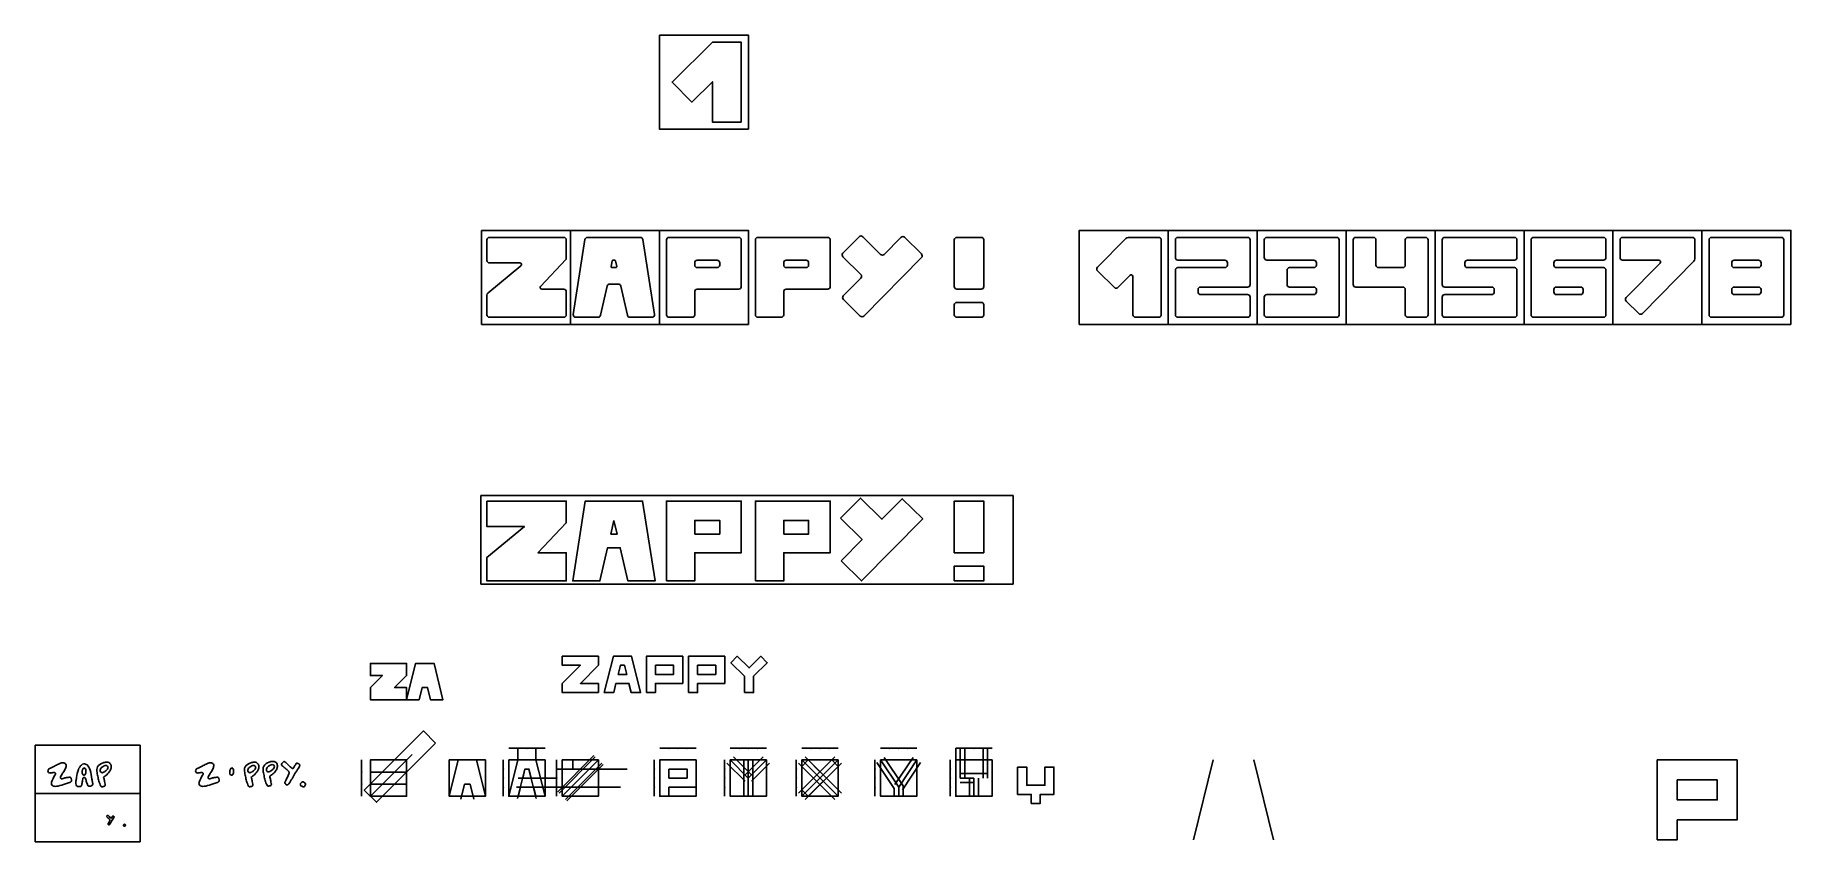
# Model space of a CAD drawing. Header units: millimetres. Extents: x 3384 to 10924, y 1551 to 5016.
import ezdxf

# ---------------------------------------------------------------- set-up
doc = ezdxf.new("R2010")
doc.units = ezdxf.units.MM
doc.layers.get('0').update_dxf_attribs({"color": 3})
doc.layers.add('4', color=2, linetype='Continuous')
doc.layers.add('5', color=1, linetype='Continuous')
picture_1 = doc.add_image_def('image1.jpg', size_in_pixel=(589, 1280))
picture_2 = doc.add_image_def('image2.jpg', size_in_pixel=(589, 1280))
picture_3 = doc.add_image_def('image3.png', size_in_pixel=(6480, 1080))

msp = doc.modelspace()

# ---------------------------------------------------------------- linework, layer by layer
for points in [[(6416.3, 4642.8), (6292.6, 4642.8), (6292.6, 4815.8), (6203.8, 4728.4), (6118.8, 4814.7), (6292.6, 4985.8), (6416.3, 4985.8)], [(5324.1, 3015.1), (5324.1, 2905.4), (5485, 2905.4), (5324.1, 2772.7), (5324.1, 2672.1), (5664.7, 2672.1), (5664.7, 2792.8), (5543, 2792.8), (5664.7, 2921.4), (5664.7, 3015.1)], [(6095.1, 2672.1), (6095.1, 3015.1), (6416.3, 3015.1), (6416.3, 2792.8), (6216.5, 2792.8), (6216.5, 2672.1)], [(6477, 2672.1), (6477, 3015.1), (6798.3, 3015.1), (6798.3, 2792.8), (6598.5, 2792.8), (6598.5, 2672.1)], [(7331, 2792.8), (7457.6, 2792.8), (7457.6, 3015.1), (7331, 3015.1)], [(6216.5, 2873.4), (6323.5, 2873.4), (6323.5, 2932), (6216.5, 2932)], [(6598.5, 2873.4), (6705.5, 2873.4), (6705.5, 2932), (6598.5, 2932)], [(7331, 2672.1), (7457.6, 2672.1), (7457.6, 2736), (7331, 2736)], [(5803.1, 2192.7), (5647.3, 2192.7), (5647.3, 2231.6), (5725.2, 2309.5), (5647.3, 2309.5), (5647.3, 2348.5), (5803.1, 2348.5), (5803.1, 2309.5), (5725.2, 2231.6), (5803.1, 2231.6)], [(5828.1, 2192.7), (5867.1, 2348.5), (5945, 2348.5), (5983.9, 2192.7), (5943.8, 2192.7), (5934.1, 2231.6), (5878, 2231.6), (5868.3, 2192.7)], [(6008.9, 2192.7), (6047.9, 2192.7), (6047.9, 2231.6), (6164.7, 2231.6), (6164.7, 2348.5), (6008.9, 2348.5)], [(6189.7, 2192.7), (6228.7, 2192.7), (6228.7, 2231.6), (6345.5, 2231.6), (6345.5, 2348.5), (6189.7, 2348.5)], [(6430.1, 2192.7), (6469.1, 2192.7), (6469.1, 2262.5), (6527.5, 2320.9), (6500, 2348.5), (6449.6, 2298.1), (6399.3, 2348.5), (6371.7, 2320.9), (6430.1, 2262.5)], [(4979.3, 2161.9), (4979.3, 2213.9), (4927.3, 2213.9), (4979.3, 2265.8), (4979.3, 2317.7), (4823.5, 2317.7), (4823.5, 2265.8), (4875.4, 2265.8), (4823.5, 2213.9), (4823.5, 2161.9)], [(5032.7, 2161.9), (4979.3, 2161.9), (5017.3, 2317.7), (5097.1, 2317.7), (5135.1, 2161.9), (5081.6, 2161.9), (5068.9, 2213.9), (5045.4, 2213.9)], [(5887.8, 2270.6), (5897.5, 2309.5), (5914.6, 2309.5), (5924.3, 2270.6)], [(6047.9, 2309.5), (6047.9, 2270.6), (6125.8, 2270.6), (6125.8, 2309.5)], [(6228.7, 2309.5), (6228.7, 2270.6), (6306.6, 2270.6), (6306.6, 2309.5)], [(5103.7, 1975.5), (4849.4, 1721.3), (4797.5, 1773.2), (5051.7, 2027.5)], [(4823.5, 1903.1), (4979.3, 1903.1), (4979.3, 1747.3), (4823.5, 1747.3)], [(4979.3, 1851.1), (4823.5, 1851.1), (4823.5, 1903.1), (4979.3, 1903.1)], [(5161.9, 1903.1), (5317.7, 1903.1), (5317.7, 1747.3), (5161.9, 1747.3)], [(5417.8, 1903.1), (5573.6, 1903.1), (5573.6, 1747.3), (5417.8, 1747.3)], [(5417.8, 1747.3), (5456.8, 1903.1), (5534.7, 1903.1), (5573.6, 1747.3), (5533.5, 1747.3), (5523.8, 1786.2), (5467.7, 1786.2), (5458, 1747.3)], [(5647.3, 1903.1), (5803.1, 1903.1), (5803.1, 1747.3), (5647.3, 1747.3)], [(6066.5, 1903.1), (6222.3, 1903.1), (6222.3, 1747.3), (6066.5, 1747.3)], [(6066.5, 1747.3), (6105.5, 1747.3), (6105.5, 1786.2), (6222.3, 1786.2), (6222.3, 1903.1), (6066.5, 1903.1)], [(6368.6, 1903.1), (6524.4, 1903.1), (6524.4, 1747.3), (6368.6, 1747.3)], [(6676.4, 1903.1), (6832.2, 1903.1), (6832.2, 1747.3), (6676.4, 1747.3)], [(6704, 1747.3), (6676.4, 1774.8), (6726.8, 1825.2), (6676.4, 1875.5), (6704, 1903.1), (6754.3, 1852.7), (6804.7, 1903.1), (6832.2, 1875.5)], [(7014.4, 1903.1), (7170.2, 1903.1), (7170.2, 1747.3), (7014.4, 1747.3)], [(7337.6, 1903.1), (7493.4, 1903.1), (7493.4, 1747.3), (7337.6, 1747.3)], [(10350, 1560.1), (10435.8, 1560.1), (10435.8, 1645.8), (10693, 1645.8), (10693, 1903.1), (10350, 1903.1)], [(5477.5, 1825.2), (5487.2, 1864.1), (5504.3, 1864.1), (5514, 1825.2)], [(6105.5, 1864.1), (6105.5, 1825.2), (6183.4, 1825.2), (6183.4, 1864.1)], [(7603, 1872.4), (7642, 1872.4), (7642, 1794.2), (7719.9, 1794.2), (7719.9, 1872.4), (7758.8, 1872.4), (7758.8, 1755.3), (7700.4, 1755.3), (7700.4, 1716.6), (7661.4, 1716.6), (7661.4, 1755.3), (7603, 1755.3)], [(10435.8, 1817.3), (10435.8, 1731.6), (10607.3, 1731.6), (10607.3, 1817.3)], [(4979.3, 1747.3), (4823.5, 1747.3), (4823.5, 1799.2), (4979.3, 1799.2)]]:
    msp.add_lwpolyline(points, close=True)
for points in [[(5324.1, 4136.4), (5324.1, 4048.5, 0.414214), (5334.9, 4037.7), (5465.1, 4037.7, -0.703288), (5469.6, 4025), (5328, 3908.2, 0.223861), (5324.1, 3899.8), (5324.1, 3815.2, 0.414214), (5334.9, 3804.3), (5653.8, 3804.3, 0.414214), (5664.7, 3815.2), (5664.7, 3914.1, 0.414214), (5653.8, 3925), (5559.6, 3925, -0.658286), (5554.4, 3937.1), (5664.7, 4053.6), (5664.7, 4136.4, 0.414214), (5653.8, 4147.3), (5334.9, 4147.3, 0.414214)], [(6095.1, 3815.2), (6095.1, 4136.4, -0.414214), (6106, 4147.3), (6405.5, 4147.3, -0.414214), (6416.3, 4136.4), (6416.3, 3935.9, -0.414214), (6405.5, 3925), (6227.4, 3925, 0.414214), (6216.5, 3914.1), (6216.5, 3815.2, -0.414214), (6205.6, 3804.3), (6106, 3804.3, -0.414214)], [(6477, 3815.2), (6477, 4136.4, -0.414214), (6487.9, 4147.3), (6787.4, 4147.3, -0.414214), (6798.3, 4136.4), (6798.3, 3935.9, -0.414214), (6787.4, 3925), (6609.4, 3925, 0.414214), (6598.5, 3914.1), (6598.5, 3815.2, -0.414214), (6587.6, 3804.3), (6487.9, 3804.3, -0.414214)], [(7341.9, 3925), (7446.7, 3925, 0.414214), (7457.6, 3935.9), (7457.6, 4136.4, 0.414214), (7446.7, 4147.3), (7341.9, 4147.3, 0.414214), (7331, 4136.4), (7331, 3935.9, 0.414214)], [(8208.8, 3804.3), (8109.1, 3804.3, -0.414214), (8098.2, 3815.2), (8098.2, 3979.9, 0.670986), (8086, 3985), (8033.9, 3932.1, -0.414214), (8018.5, 3932), (7945.8, 4003.5, -0.414214), (7945.7, 4018.9), (8068.1, 4143.2, -0.200928), (8077.8, 4147.3), (8208.8, 4147.3, -0.414214), (8219.7, 4136.4), (8219.7, 3815.2, -0.414214)], [(8280.4, 4136.4), (8280.4, 4060.5, 0.414214), (8291.2, 4049.6), (8493, 4049.6, -0.414214), (8503.9, 4038.7), (8503.9, 4028.4, -0.414214), (8493, 4017.5), (8291.2, 4017.5, 0.414214), (8280.4, 4006.6), (8280.4, 3815.2, 0.414214), (8291.2, 3804.3), (8590.7, 3804.3, 0.414214), (8601.6, 3815.2), (8601.6, 3891.1, 0.414214), (8590.7, 3902), (8388.9, 3902, -0.414214), (8378.1, 3912.9), (8378.1, 3923.1, -0.414214), (8388.9, 3934), (8590.7, 3934, 0.414214), (8601.6, 3944.9), (8601.6, 4136.4, 0.414214), (8590.7, 4147.3), (8291.2, 4147.3, 0.414214)], [(8662.3, 4136.4), (8662.3, 4060.5, 0.414214), (8673.2, 4049.6), (8875, 4049.6, -0.414214), (8885.9, 4038.7), (8885.9, 4028.4, -0.414214), (8875, 4017.5), (8770.9, 4017.5, 0.414214), (8760, 4006.6), (8760, 3944.9, 0.414214), (8770.9, 3934), (8875, 3934, -0.414214), (8885.9, 3923.1), (8885.9, 3912.9, -0.414214), (8875, 3902), (8673.2, 3902, 0.414214), (8662.3, 3891.1), (8662.3, 3815.2, 0.414214), (8673.2, 3804.3), (8972.7, 3804.3, 0.414214), (8983.6, 3815.2), (8983.6, 4136.4, 0.414214), (8972.7, 4147.3), (8673.2, 4147.3, 0.414214)], [(9044.3, 4136.4), (9044.3, 3944.9, 0.414214), (9055.2, 3934), (9256.9, 3934, -0.414214), (9267.8, 3923.1), (9267.8, 3815.2, 0.414214), (9278.7, 3804.3), (9354.6, 3804.3, 0.414214), (9365.5, 3815.2), (9365.5, 4136.4, 0.414214), (9354.6, 4147.3), (9278.7, 4147.3, 0.414214), (9267.8, 4136.4), (9267.8, 4028.4, -0.414214), (9256.9, 4017.5), (9152.9, 4017.5, -0.414214), (9142, 4028.4), (9142, 4136.4, 0.414214), (9131.1, 4147.3), (9055.2, 4147.3, 0.414214)], [(9747.5, 4136.4), (9747.5, 4060.5, -0.414214), (9736.6, 4049.6), (9534.8, 4049.6, 0.414214), (9523.9, 4038.7), (9523.9, 4028.4, 0.414214), (9534.8, 4017.5), (9736.6, 4017.5, -0.414214), (9747.5, 4006.6), (9747.5, 3815.2, -0.414214), (9736.6, 3804.3), (9437.1, 3804.3, -0.414214), (9426.2, 3815.2), (9426.2, 3891.1, -0.414214), (9437.1, 3902), (9638.9, 3902, 0.414214), (9649.8, 3912.9), (9649.8, 3923.1, 0.414214), (9638.9, 3934), (9437.1, 3934, -0.414214), (9426.2, 3944.9), (9426.2, 4136.4, -0.414214), (9437.1, 4147.3), (9736.6, 4147.3, -0.414214)], [(10118.6, 4147.3), (9819.1, 4147.3, 0.414214), (9808.2, 4136.4), (9808.2, 3815.2, 0.414214), (9819.1, 3804.3), (10118.6, 3804.3, 0.414214), (10129.5, 3815.2), (10129.5, 4006.6, 0.414214), (10118.6, 4017.5), (9916.8, 4017.5, -0.414214), (9905.9, 4028.4), (9905.9, 4038.7, -0.414214), (9916.8, 4049.6), (10118.6, 4049.6, 0.414214), (10129.5, 4060.5), (10129.5, 4136.4, 0.414214)], [(10507.5, 4045.6), (10286, 3820.6, -0.414214), (10270.6, 3820.5), (10216.5, 3873.8, -0.414214), (10216.4, 3889.2), (10362.3, 4037.4, 0.665378), (10357.2, 4049.6), (10201, 4049.6, -0.414214), (10190.2, 4060.5), (10190.2, 4136.4, -0.414214), (10201, 4147.3), (10500.5, 4147.3, -0.414214), (10511.4, 4136.4), (10511.4, 4055.2, -0.196898)], [(10583, 3804.3), (10882.5, 3804.3, 0.414214), (10893.4, 3815.2), (10893.4, 4136.4, 0.414214), (10882.5, 4147.3), (10583, 4147.3, 0.414214), (10572.1, 4136.4), (10572.1, 3934), (10572.1, 3815.2, 0.414214)], [(5869.4, 4017.5), (5877.6, 4017.5, 0.482374), (5881.7, 4022.7), (5876.2, 4046.3, 0.349187), (5872.1, 4049.6), (5866.6, 4049.6, 0.349187), (5862.5, 4046.3), (5857, 4022.7, 0.482374), (5861.1, 4017.5)], [(6216.5, 4038.7), (6216.5, 4028.4, 0.414214), (6227.4, 4017.5), (6312.6, 4017.5, 0.414214), (6323.5, 4028.4), (6323.5, 4038.7, 0.414214), (6312.6, 4049.6), (6227.4, 4049.6, 0.414214)], [(6598.5, 4038.7), (6598.5, 4028.4, 0.414214), (6609.4, 4017.5), (6694.6, 4017.5, 0.414214), (6705.5, 4028.4), (6705.5, 4038.7, 0.414214), (6694.6, 4049.6), (6609.4, 4049.6, 0.414214)], [(10784.8, 4049.6), (10680.7, 4049.6, 0.414214), (10669.8, 4038.7), (10669.8, 4028.4, 0.414214), (10680.7, 4017.5), (10784.8, 4017.5, 0.414214), (10795.7, 4028.4), (10795.7, 4038.7, 0.414214)], [(9916.8, 3902), (10020.9, 3902, 0.414214), (10031.8, 3912.9), (10031.8, 3923.1, 0.414214), (10020.9, 3934), (9916.8, 3934, 0.414214), (9905.9, 3923.1), (9905.9, 3912.9, 0.414214)], [(10784.8, 3934), (10680.7, 3934, 0.414214), (10669.8, 3923.1), (10669.8, 3912.9, 0.414214), (10680.7, 3902), (10784.8, 3902, 0.414214), (10795.7, 3912.9), (10795.7, 3923.1, 0.414214)], [(7341.9, 3804.3), (7446.7, 3804.3, 0.414214), (7457.6, 3815.2), (7457.6, 3857.3, 0.414214), (7446.7, 3868.2), (7341.9, 3868.2, 0.414214), (7331, 3857.3), (7331, 3815.2, 0.414214)]]:
    msp.add_lwpolyline(points, format="xyb", close=True)
for points in [[(5869.4, 4147.3), (5755.7, 4147.3, 0.369634), (5744.9, 4138.1), (5694.9, 3816.8, 0.460244), (5705.6, 3804.3), (5800.7, 3804.3, 0.349187), (5811.3, 3812.7), (5840.3, 3938.5, -0.349187), (5850.9, 3946.9), (5869.4, 3946.9)], [(5869.4, 4147.3), (5983, 4147.3, -0.369634), (5993.8, 4138.1), (6043.8, 3816.8, -0.460244), (6033.1, 3804.3), (5938, 3804.3, -0.349187), (5927.4, 3812.7), (5898.4, 3938.5, 0.349187), (5887.8, 3946.9), (5869.4, 3946.9)], [(6852.5, 4079.5, 0.414214), (6852.7, 4064.1), (6929.7, 3988.2, -0.414214), (6929.8, 3972.8), (6854.5, 3896.3, 0.414214), (6854.7, 3880.9), (6927.3, 3809.4, 0.414214), (6942.7, 3809.5), (7190.1, 4060.7, 0.414214), (7189.9, 4076.1), (7117.3, 4147.7, 0.414214), (7101.9, 4147.5), (7030.1, 4074.6, -0.414214), (7014.7, 4074.5), (6937.6, 4150.4, 0.414214), (6922.2, 4150.3), (6852.5, 4079.5)]]:
    msp.add_lwpolyline(points, format="xyb")
for points in [[(6842.7, 2941.7), (6927.7, 3028), (7020.3, 2936.8), (7107.3, 3025.2), (7195.5, 2938.4), (6932.9, 2671.7), (6844.7, 2758.5)], [(5869.4, 3015.1), (5746.4, 3015.1), (5692.9, 2672.1), (5809.3, 2672.1), (5842.3, 2814.7), (5869.4, 2814.7)], [(5869.4, 3015.1), (5992.3, 3015.1), (6045.8, 2672.1), (5929.4, 2672.1), (5896.4, 2814.7), (5869.4, 2814.7)], [(6842.7, 2941.7), (6935.3, 2850.5), (6844.7, 2758.5)], [(5855.8, 2873.4), (5869.4, 2932)], [(5855.8, 2873.4), (5869.4, 2873.4)], [(5882.9, 2873.4), (5869.4, 2932)], [(5882.9, 2873.4), (5869.4, 2873.4)], [(4785.9, 1747.3), (4785.9, 1903.1)], [(4823.5, 1747.3), (5003.2, 1927)], [(5161.9, 1747.3), (5199.9, 1903.1)], [(5317.7, 1747.3), (5279.6, 1903.1)], [(5393.8, 1747.3), (5393.8, 1903.1)], [(5417.8, 1953.6), (5573.6, 1953.6)], [(5417.8, 1747.3), (5456.8, 1903.1), (5534.7, 1903.1), (5573.6, 1747.3)], [(5456.8, 1953.6), (5456.8, 1903.1)], [(5534.7, 1953.6), (5534.7, 1903.1)], [(5623.3, 1747.3), (5623.3, 1903.1)], [(5783.7, 1922.5), (5627.9, 1766.7)], [(5789.4, 1916.8), (5633.6, 1761)], [(5803.1, 1903.1), (5647.3, 1747.3)], [(5816.9, 1889.3), (5661.1, 1733.5)], [(5693.3, 1864.1), (5693.3, 1903.1)], [(6042.4, 1747.3), (6042.4, 1903.1)], [(6066.5, 1953.6), (6222.3, 1953.6)], [(6344.6, 1747.3), (6344.6, 1903.1)], [(6354.9, 1889.3), (6432.8, 1811.4)], [(6368.6, 1953.6), (6524.4, 1953.6)], [(6368.6, 1903.1), (6446.5, 1825.2)], [(6382.4, 1916.8), (6460.3, 1838.9)], [(6427.1, 1747.3), (6427.1, 1903.1)], [(6432.8, 1838.9), (6510.7, 1916.8)], [(6446.5, 1747.3), (6446.5, 1903.1)], [(6446.5, 1825.2), (6524.4, 1903.1)], [(6460.3, 1811.4), (6538.2, 1889.3)], [(6466, 1747.3), (6466, 1903.1)], [(6652.4, 1747.3), (6652.4, 1903.1)], [(6662.7, 1761), (6818.5, 1916.8)], [(6818.5, 1733.5), (6662.7, 1889.3)], [(6676.4, 1953.6), (6832.2, 1953.6)], [(6676.4, 1747.3), (6832.2, 1903.1)], [(6832.2, 1747.3), (6676.4, 1903.1)], [(6846, 1761), (6690.2, 1916.8)], [(6690.2, 1733.5), (6846, 1889.3)], [(6990.4, 1747.3), (6990.4, 1903.1)], [(7072.8, 1747.3), (7072.8, 1780.3), (6998.2, 1892.3)], [(7014.4, 1953.6), (7170.2, 1953.6)], [(7092.3, 1747.3), (7092.3, 1786.2), (7014.4, 1903.1)], [(7111.8, 1747.3), (7111.8, 1792.1), (7030.6, 1913.9)], [(7076.1, 1797), (7154, 1913.9)], [(7092.3, 1786.2), (7170.2, 1903.1)], [(7108.5, 1775.4), (7186.4, 1892.3)], [(7313.5, 1747.3), (7313.5, 1903.1)], [(7337.6, 1953.6), (7493.4, 1953.6)], [(7337.6, 1953.6), (7376.5, 1953.6)], [(7337.6, 1953.6), (7337.6, 1825.2)], [(7357, 1953.6), (7357, 1825.2)], [(7376.5, 1953.6), (7376.5, 1825.2)], [(7454.4, 1953.6), (7454.4, 1825.2)], [(7473.9, 1953.6), (7473.9, 1825.2)], [(8358.4, 1560.1), (8442.1, 1903.1)], [(8701.4, 1560.1), (8617.7, 1903.1)], [(5455.6, 1737.8), (5487.2, 1864.1), (5504.3, 1864.1), (5535.9, 1737.8)], [(5623.3, 1825.2), (5458.7, 1825.2)], [(5623.3, 1864.1), (5926.2, 1864.1)], [(5623.3, 1825.2), (5623.3, 1825.2)], [(5822.6, 1883.6), (5666.8, 1727.8)], [(7357, 1844.6), (7415.5, 1844.6)], [(7357, 1825.2), (7415.5, 1825.2)], [(7396, 1747.3), (7396, 1825.2)], [(7473.9, 1844.6), (7415.5, 1844.6)], [(7415.5, 1747.3), (7415.5, 1825.2)], [(7434.9, 1747.3), (7434.9, 1825.2)], [(5212.3, 1735), (5228, 1799.2)], [(5228, 1799.2), (5251.5, 1799.2)], [(5267.2, 1735), (5251.5, 1799.2)], [(5623.3, 1786.2), (5450.5, 1786.2)], [(5623.3, 1786.2), (5897.7, 1786.2)], [(7357, 1805.7), (7415.5, 1805.7)]]:
    msp.add_lwpolyline(points)
for points in [[(3471.9, 1879.7), (3449.8, 1868.4), (3442.7, 1864.6), (3439.3, 1859.6), (3439.6, 1852.6), (3443.5, 1847.7), (3449.9, 1847.1), (3464.2, 1849), (3468.7, 1848), (3470.9, 1846.3), (3471.1, 1842.4), (3468.7, 1837.4), (3454.6, 1807.7), (3453.4, 1802.5), (3455.7, 1795.3), (3460.9, 1791.2), (3469.7, 1789.7), (3482.5, 1791.2), (3513.7, 1799.9), (3531.3, 1806), (3536, 1808.2), (3539.8, 1813.3), (3538.7, 1822.9), (3535.1, 1828.1), (3529.6, 1828.7), (3515.3, 1826.5), (3500.6, 1822.7), (3496.5, 1822.1), (3493.7, 1823.4), (3492.3, 1825.1), (3494, 1832.8), (3504.7, 1849.9), (3513.7, 1866.8), (3516.4, 1875.5), (3516.9, 1880.3), (3512.5, 1887.8), (3507, 1890.7), (3497.3, 1890.7), (3487.4, 1886.6), (3471.9, 1879.7)], [(3561.5, 1827.8), (3569.6, 1862), (3583.2, 1881.4), (3592.5, 1886.2), (3606.6, 1881.6), (3619.9, 1859.5), (3628, 1820.6), (3630.8, 1804.4), (3631.3, 1800.1), (3628.4, 1794), (3625.8, 1792.2), (3617.4, 1790.8), (3613.9, 1791), (3610.2, 1793.8), (3608, 1798.7), (3602.3, 1816), (3599.8, 1823.4), (3598.3, 1826.3), (3596.3, 1827.8), (3593.1, 1828), (3590, 1826.3), (3588.3, 1822.2), (3586.7, 1811.5), (3584, 1796.5), (3582.4, 1792.1), (3580.1, 1789.7), (3571.7, 1788.8), (3563.8, 1789.6), (3560.1, 1795.9), (3558.8, 1807.5), (3559.1, 1811.8), (3561.5, 1827.8)], [(3654, 1827.3), (3649.7, 1849.3), (3648.7, 1861.4), (3651.7, 1873.6), (3675.5, 1890.7), (3689.9, 1893.8), (3702.6, 1890.7), (3709.9, 1878.6), (3708.9, 1864.7), (3702.3, 1851.6), (3687.1, 1836.4), (3679.9, 1831.2), (3679.1, 1830.6), (3678.4, 1829.9), (3678.6, 1825.4), (3681.6, 1810.8), (3684, 1799.1), (3684.8, 1794.6), (3682.1, 1790.5), (3675.8, 1788.4), (3669.4, 1787.9), (3663.7, 1796), (3656.2, 1817.5), (3654, 1827.3)], [(4106, 1879.7), (4083.8, 1868.4), (4076.8, 1864.6), (4073.3, 1859.6), (4073.6, 1852.6), (4077.6, 1847.7), (4084, 1847.1), (4098.3, 1849), (4102.8, 1848), (4105, 1846.3), (4105.2, 1842.4), (4102.8, 1837.4), (4088.7, 1807.7), (4087.4, 1802.5), (4089.8, 1795.3), (4095, 1791.2), (4103.8, 1789.7), (4116.6, 1791.2), (4147.8, 1799.9), (4165.4, 1806), (4170.1, 1808.2), (4173.9, 1813.3), (4172.8, 1822.9), (4169.2, 1828.1), (4163.7, 1828.7), (4149.4, 1826.5), (4134.6, 1822.7), (4130.6, 1822.1), (4127.7, 1823.4), (4126.3, 1825.1), (4128.1, 1832.8), (4138.7, 1849.9), (4147.8, 1866.8), (4150.5, 1875.5), (4151, 1880.3), (4146.6, 1887.8), (4141.1, 1890.7), (4131.4, 1890.7), (4121.5, 1886.6), (4106, 1879.7)], [(4288.1, 1827.3), (4283.8, 1849.3), (4282.8, 1861.4), (4285.8, 1873.6), (4309.6, 1890.7), (4324, 1893.8), (4336.6, 1890.7), (4344, 1878.6), (4343, 1864.7), (4336.4, 1851.6), (4321.2, 1836.4), (4313.9, 1831.2), (4313.1, 1830.6), (4312.4, 1829.9), (4312.7, 1825.4), (4315.7, 1810.8), (4318.1, 1799.1), (4318.9, 1794.6), (4316.2, 1790.5), (4309.8, 1788.4), (4303.5, 1787.9), (4297.8, 1796), (4290.3, 1817.5), (4288.1, 1827.3)], [(4367.9, 1830.6), (4363.6, 1852.6), (4362.5, 1864.7), (4365.6, 1876.8), (4389.3, 1894), (4403.8, 1897), (4416.4, 1894), (4423.7, 1881.9), (4422.7, 1868), (4416.1, 1854.8), (4401, 1839.7), (4393.7, 1834.5), (4392.9, 1833.9), (4392.2, 1833.2), (4392.4, 1828.7), (4395.5, 1814.1), (4397.8, 1802.3), (4398.6, 1797.9), (4395.9, 1793.8), (4389.6, 1791.7), (4383.2, 1791.2), (4377.5, 1799.3), (4370, 1820.7), (4367.9, 1830.6)], [(4459, 1866.3), (4470.2, 1856.7), (4473.4, 1852.5), (4475.1, 1848.8), (4473.6, 1843.1), (4460.5, 1815.3), (4457.6, 1809.7), (4456.1, 1805), (4460, 1798.6), (4465.2, 1795.9), (4468.4, 1795.9), (4473.1, 1800.3), (4499.7, 1844.4), (4514.8, 1868), (4519.2, 1876.4), (4520.2, 1878.8), (4518.4, 1884.8), (4512.3, 1888.2), (4506.9, 1889.2), (4503.7, 1885.5), (4495.8, 1873.2), (4491.6, 1866.5), (4490.6, 1865.8), (4486.4, 1867.5), (4473.6, 1879.8), (4460.3, 1891.9), (4455.4, 1895.8), (4451.4, 1895.8), (4446, 1891.2), (4442.6, 1887.7), (4441.6, 1883.5), (4447.5, 1876.3), (4459, 1866.3)], [(3586.2, 1857.9), (3585.6, 1846.9), (3592.7, 1837.8), (3597.2, 1838.8), (3600.4, 1843.9), (3602, 1857.6), (3599.9, 1864.9), (3595.1, 1868.7), (3590, 1866.5), (3587, 1861.3), (3586.2, 1857.9)], [(3682.5, 1852.7), (3691.3, 1860), (3696.7, 1867.2), (3696.7, 1874), (3692.4, 1878.8), (3675.5, 1874.8), (3664.5, 1864), (3663.1, 1856.5), (3666.9, 1849.8), (3673.1, 1848.5), (3682.5, 1852.7)], [(4220.3, 1857.9), (4219.6, 1846.9), (4226.8, 1837.8), (4231.3, 1838.8), (4234.5, 1843.9), (4236.1, 1857.6), (4234, 1864.9), (4229.2, 1868.7), (4224.1, 1866.5), (4221.1, 1861.3), (4220.3, 1857.9)], [(4316.6, 1852.7), (4325.3, 1860), (4330.8, 1867.2), (4330.8, 1874), (4326.5, 1878.8), (4309.6, 1874.8), (4298.6, 1864), (4297.1, 1856.5), (4301, 1849.8), (4307.2, 1848.5), (4316.6, 1852.7)], [(4396.3, 1855.9), (4405.1, 1863.3), (4410.5, 1870.4), (4410.5, 1877.3), (4406.2, 1882.1), (4389.3, 1878.1), (4378.3, 1867.3), (4376.9, 1859.8), (4380.7, 1853.1), (4386.9, 1851.8), (4396.3, 1855.9)], [(4540.7, 1805.2), (4534.7, 1808.7), (4528.5, 1807.4), (4524, 1801.5), (4522.3, 1797), (4525.3, 1792), (4532.2, 1788.8), (4538, 1787.3), (4542.2, 1791.3), (4545.2, 1797.5), (4545.4, 1801), (4544.7, 1802.4), (4540.7, 1805.2)], [(3698, 1652.9), (3702.5, 1649), (3703.9, 1647.3), (3704.6, 1645.8), (3704, 1643.5), (3698.6, 1632.1), (3697.4, 1629.8), (3696.8, 1627.9), (3698.4, 1625.3), (3700.5, 1624.1), (3701.8, 1624.1), (3703.8, 1626), (3714.6, 1644), (3720.8, 1653.6), (3722.6, 1657), (3723, 1658), (3722.3, 1660.5), (3719.8, 1661.9), (3717.5, 1662.3), (3716.2, 1660.8), (3713, 1655.7), (3711.3, 1653), (3710.9, 1652.7), (3709.2, 1653.4), (3704, 1658.4), (3698.5, 1663.4), (3696.5, 1665), (3694.9, 1665), (3692.7, 1663.1), (3691.3, 1661.7), (3690.9, 1660), (3693.3, 1657), (3698, 1652.9)], [(3770, 1625.5), (3767.6, 1626.9), (3765.1, 1626.4), (3763.2, 1624), (3762.5, 1622.2), (3763.7, 1620.1), (3766.6, 1618.8), (3768.9, 1618.2), (3770.6, 1619.8), (3771.9, 1622.4), (3772, 1623.8), (3771.7, 1624.4), (3770, 1625.5)]]:
    msp.add_spline(points, degree=3)
for p in [(5456.8, 1953.6), (5495.7, 1953.6), (5534.7, 1953.6), (6105.5, 1953.6), (6144.4, 1953.6), (6183.4, 1953.6), (6407.6, 1953.6), (6446.5, 1953.6), (6485.5, 1953.6), (6715.4, 1953.6), (6754.3, 1953.6), (6793.3, 1953.6), (7053.4, 1953.6), (7092.3, 1953.6), (7131.3, 1953.6), (7376.5, 1953.6), (7415.5, 1953.6), (7454.4, 1953.6), (4785.9, 1851.1), (5393.8, 1864.1), (5393.8, 1825.2), (5623.3, 1864.1), (5623.3, 1825.2), (6042.4, 1864.1), (6042.4, 1825.2), (6344.6, 1864.1), (6344.6, 1825.2), (6652.4, 1864.1), (6652.4, 1825.2), (6990.4, 1864.1), (6990.4, 1825.2), (7313.5, 1864.1), (7313.5, 1825.2), (4785.9, 1799.2), (5393.8, 1786.2), (5623.3, 1786.2), (6042.4, 1786.2), (6344.6, 1786.2), (6652.4, 1786.2), (6990.4, 1786.2), (7313.5, 1786.2)]:
    msp.add_point(p)
at = {"layer": '5'}
for points in [[(6064.7, 5016.2), (6446.7, 5016.2), (6446.7, 4612.5), (6064.7, 4612.5)], [(5300.8, 4177.6), (5682.8, 4177.6), (5682.8, 3773.9), (5300.8, 3773.9)], [(5682.8, 4177.6), (6064.7, 4177.6), (6064.7, 3773.9), (5682.8, 3773.9)], [(6064.7, 4177.6), (6446.7, 4177.6), (6446.7, 3773.9), (6064.7, 3773.9)], [(8250, 4177.6), (7868, 4177.6), (7868, 3773.9), (8250, 3773.9)], [(8632, 4177.6), (8250, 4177.6), (8250, 3773.9), (8632, 3773.9)], [(9013.9, 4177.6), (8632, 4177.6), (8632, 3773.9), (9013.9, 3773.9)], [(9395.9, 4177.6), (9013.9, 4177.6), (9013.9, 3773.9), (9395.9, 3773.9)], [(9777.8, 4177.6), (9395.9, 4177.6), (9395.9, 3773.9), (9777.8, 3773.9)], [(10159.8, 4177.6), (9777.8, 4177.6), (9777.8, 3773.9), (10159.8, 3773.9)], [(10541.8, 4177.6), (10159.8, 4177.6), (10159.8, 3773.9), (10541.8, 3773.9)], [(10923.7, 3773.9), (10541.8, 3773.9), (10541.8, 4177.6), (10923.7, 4177.6)]]:
    msp.add_lwpolyline(points, close=True, dxfattribs=at)

# ---------------------------------------------------------------- pictures from other files: only their frames are drawn
image = msp.add_image(picture_3, insert=(5297.8, 2658), size_in_units=(2285.7, 381))
image.dxf.flags = 7
image = msp.add_image(picture_2, insert=(3835.3, 1759), size_in_units=(207.8, 451.6), rotation=90)
image.dxf.flags = 7
at = {"layer": '4'}
image = msp.add_image(picture_1, insert=(3835.3, 1551.2), size_in_units=(207.8, 451.6), rotation=90, dxfattribs=at)
image.dxf.flags = 7

doc.saveas('drawing.dxf')
